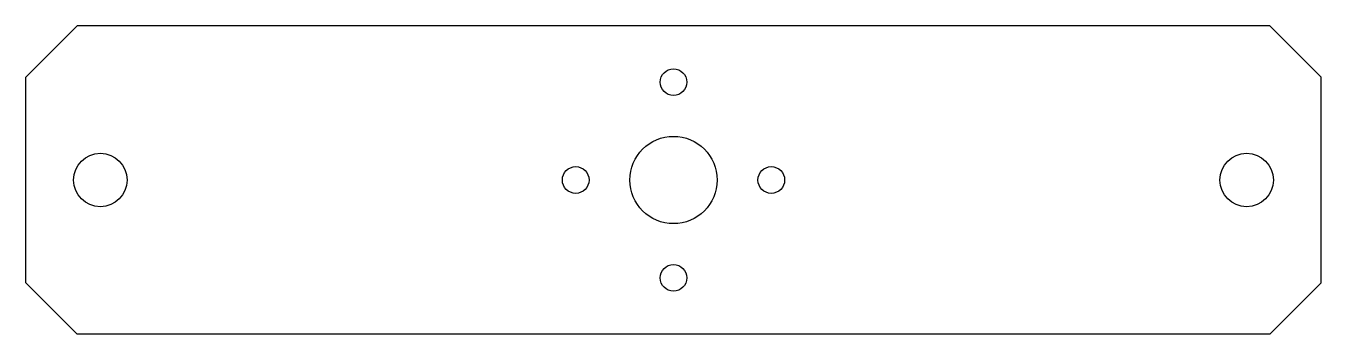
# Model space of a CAD drawing. Header units: millimetres. Extents: x -63 to 63, y -15 to 15.
import ezdxf

# ---------------------------------------------------------------- set-up
doc = ezdxf.new("R2010")
doc.units = ezdxf.units.MM

msp = doc.modelspace()

# ---------------------------------------------------------------- linework, layer by layer
at = {"color": 7, "linetype": 'Continuous', "lineweight": 25}
for p, q in [((-58.1, 15), (-63.1, 10)), ((58.1, 15), (-58.1, 15)), ((63.1, 10), (58.1, 15)), ((-63.1, -10), (-63.1, 10)), ((63.1, -10), (63.1, 10)), ((-63.1, -10), (-58.1, -15)), ((58.1, -15), (63.1, -10)), ((58.1, -15), (-58.1, -15))]:
    msp.add_line(p, q, dxfattribs=at)
for centre, radius in [((0, 9.53), 1.3), ((0, 0), 4.25), ((-55.85, 0), 2.6), ((55.85, 0), 2.6), ((-9.53, 0), 1.3), ((9.53, 0), 1.3), ((0, -9.53), 1.3)]:
    msp.add_circle(centre, radius, dxfattribs=at)

doc.saveas('drawing.dxf')
